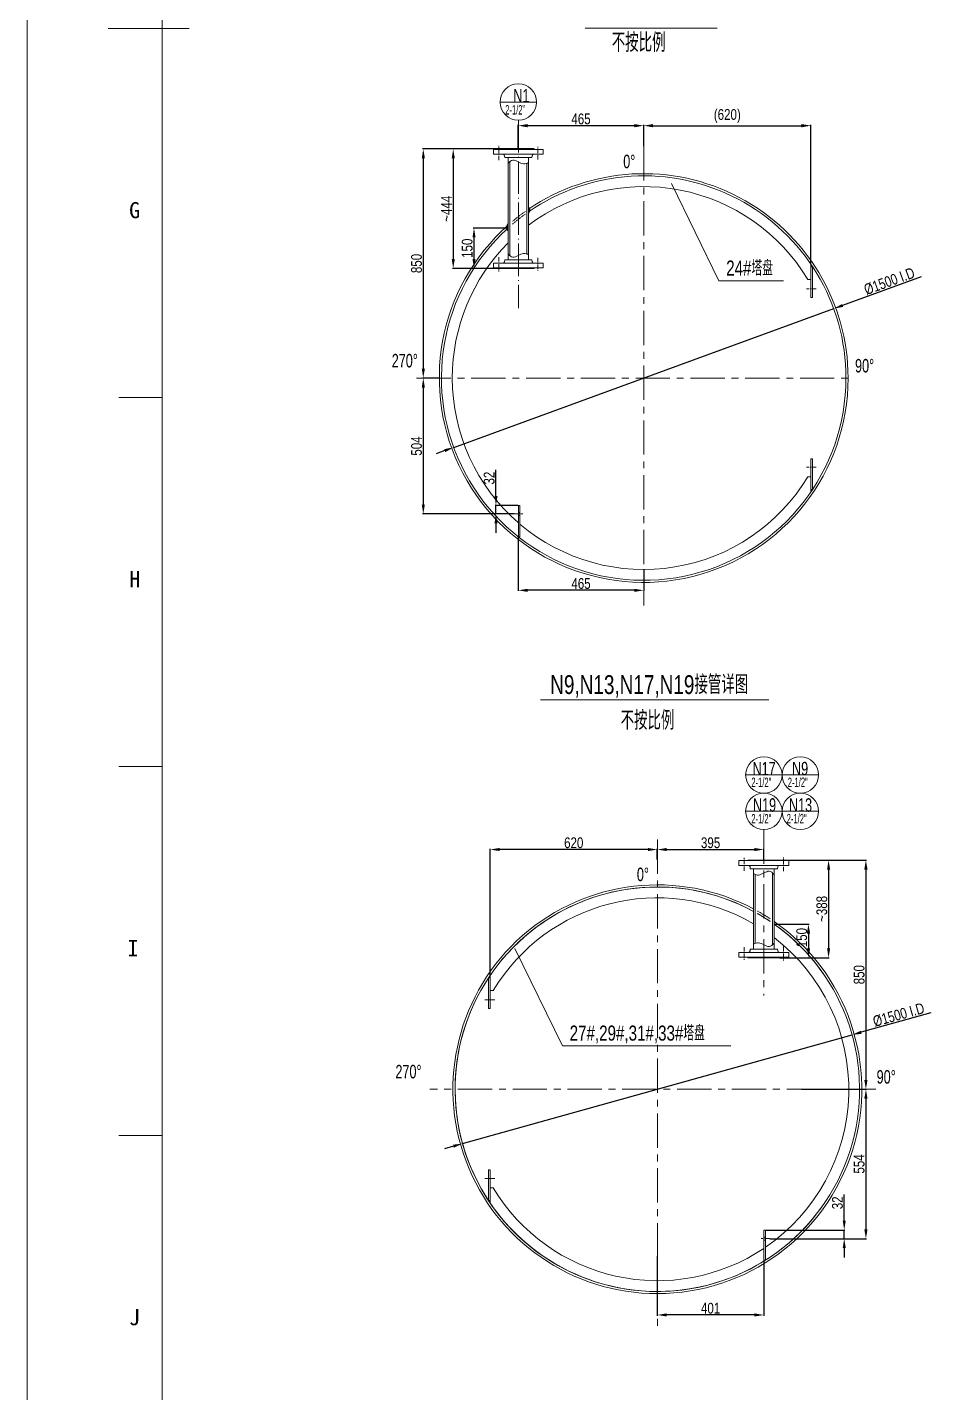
# Model space of a CAD drawing. Header units: millimetres. Extents: x 8160 to 405605, y -30951 to 80400.
# Drawn here: x 55386 to 62087, y 4746 to 14873 of the extents above; entities that cross this region are included whole.
import ezdxf

# ---------------------------------------------------------------- set-up
doc = ezdxf.new("R2010")
doc.units = ezdxf.units.MM
for name, pattern in [('ACAD_ISO04W100', [30.5, 24, -3, 0.5, -3]), ('CENTER', [50.8, 31.75, -6.35, 6.35, -6.35]), ('HIDDEN', [9.525, 6.35, -3.175])]:
    doc.linetypes.add(name, pattern=pattern)
doc.layers.get('0').update_dxf_attribs({"lineweight": 13})
doc.layers.get('Defpoints').update_dxf_attribs({"lineweight": 13})
for name, color, linetype, lineweight in [('bh', 7, 'Continuous', 13), ('CENTER', 1, 'CENTER', 13), ('DIM', 7, 'Continuous', 13), ('HIDDEN', 6, 'HIDDEN', 13), ('PROFILE', 4, 'Continuous', 15), ('SEE', 2, 'Continuous', 13)]:
    doc.layers.add(name, color=color, linetype=linetype, lineweight=lineweight)
doc.styles.add('HZDX', font='tcc_simp.shx', dxfattribs={"width": 0.8, "height": 80, "bigfont": 'hzdx.shx'})
doc.styles.add('TCC', font='tcc_simp.shx', dxfattribs={"width": 0.75, "bigfont": 'tcc_hzdx.shx'})
doc.styles.add('图签', font='SimSun.ttf', dxfattribs={"height": 3})
doc.dimstyles.new('uni', dxfattribs={"dimtxt": 90, "dimasz": 70, "dimexe": 5, "dimexo": 0.625, "dimgap": 10, "dimtad": 1, "dimdec": 0, "dimdsep": 46, "dimtxsty": 'HZDX', "dimcen": 2.5, "dimadec": 0, "dimazin": 0, "dimtfac": 1, "dimtdec": 0, "dimtmove": 0, "dimatfit": 3, "dimfxl": 0, "dimarcsym": 0})

# ---------------------------------------------------------------- blocks, each defined once
blk = doc.blocks.new('*D632')
at = {"layer": 'Defpoints', "color": 0}
for p in [(58952, 13384), (58699, 13084), (58910, 13084)]:
    blk.add_point(p, dxfattribs=at)
at = {"layer": 'DIM', "color": 0, "lineweight": -2}
for p, q in [((58951, 13384), (58694, 13384)), ((58699, 13314), (58699, 13154)), ((58909, 13084), (58694, 13084))]:
    blk.add_line(p, q, dxfattribs=at)
at = {"layer": 'DIM', "color": 0}
for points in [[(58688, 13314), (58711, 13314), (58699, 13384)], [(58688, 13154), (58711, 13154), (58699, 13084)]]:
    blk.add_solid(points, dxfattribs=at)
at = {"layer": 'DIM', "color": 0, "insert": (58649, 13234), "char_height": 80, "attachment_point": 5, "rotation": 90, "style": 'HZDX'}
blk.add_mtext('150', dxfattribs=at)
blk = doc.blocks.new('*D633')
at = {"layer": 'Defpoints', "color": 0}
for p in [(59146, 13971), (58323, 12271), (58442, 12271)]:
    blk.add_point(p, dxfattribs=at)
at = {"layer": 'DIM', "color": 0, "lineweight": -2}
for p, q in [((59145, 13971), (58318, 13971)), ((58323, 13901), (58323, 12341)), ((58441, 12271), (58318, 12271))]:
    blk.add_line(p, q, dxfattribs=at)
at = {"layer": 'DIM', "color": 0}
for points in [[(58312, 13901), (58335, 13901), (58323, 13971)], [(58312, 12341), (58335, 12341), (58323, 12271)]]:
    blk.add_solid(points, dxfattribs=at)
at = {"layer": 'DIM', "color": 0, "insert": (58273, 13121), "char_height": 80, "attachment_point": 5, "rotation": 90, "style": 'HZDX'}
blk.add_mtext('850', dxfattribs=at)
blk = doc.blocks.new('*D634')
at = {"layer": 'Defpoints', "color": 0}
for p in [(58441, 12271), (58323, 11263), (58996, 11263)]:
    blk.add_point(p, dxfattribs=at)
at = {"layer": 'DIM', "color": 0, "lineweight": -2}
for p, q in [((58441, 12271), (58318, 12271)), ((58323, 12201), (58323, 11333)), ((58996, 11263), (58318, 11263))]:
    blk.add_line(p, q, dxfattribs=at)
at = {"layer": 'DIM', "color": 0}
for points in [[(58312, 12201), (58335, 12201), (58323, 12271)], [(58312, 11333), (58335, 11333), (58323, 11263)]]:
    blk.add_solid(points, dxfattribs=at)
at = {"layer": 'DIM', "color": 0, "insert": (58273, 11767), "char_height": 80, "attachment_point": 5, "rotation": 90, "style": 'HZDX'}
blk.add_mtext('504', dxfattribs=at)
blk = doc.blocks.new('*D635')
at = {"layer": 'Defpoints', "color": 0}
for p in [(59028, 14143), (59958, 13989), (59028, 13971)]:
    blk.add_point(p, dxfattribs=at)
at = {"layer": 'DIM', "color": 0, "lineweight": -2}
for p, q in [((59028, 13972), (59028, 14148)), ((59888, 14143), (59098, 14143)), ((59958, 13990), (59958, 14148))]:
    blk.add_line(p, q, dxfattribs=at)
at = {"layer": 'DIM', "color": 0}
for points in [[(59098, 14155), (59098, 14131), (59028, 14143)], [(59888, 14155), (59888, 14131), (59958, 14143)]]:
    blk.add_solid(points, dxfattribs=at)
at = {"layer": 'DIM', "color": 0, "insert": (59493, 14193), "char_height": 80, "attachment_point": 5, "style": 'HZDX'}
blk.add_mtext('465', dxfattribs=at)
blk = doc.blocks.new('*D636')
at = {"layer": 'Defpoints', "color": 0}
for p in [(61198, 14143), (59958, 13989), (61198, 13115)]:
    blk.add_point(p, dxfattribs=at)
at = {"layer": 'DIM', "color": 0, "lineweight": -2}
for p, q in [((59958, 13990), (59958, 14148)), ((60028, 14143), (61128, 14143)), ((61198, 13116), (61198, 14148))]:
    blk.add_line(p, q, dxfattribs=at)
at = {"layer": 'DIM', "color": 0}
for points in [[(60028, 14155), (60028, 14131), (59958, 14143)], [(61128, 14155), (61128, 14131), (61198, 14143)]]:
    blk.add_solid(points, dxfattribs=at)
at = {"layer": 'DIM', "color": 0, "insert": (60578, 14214), "char_height": 80, "attachment_point": 5, "style": 'HZDX'}
blk.add_mtext('(620)', dxfattribs=at)
blk = doc.blocks.new('*D637')
at = {"layer": 'Defpoints', "color": 0}
for p in [(59028, 11094), (59958, 10851), (59028, 10697)]:
    blk.add_point(p, dxfattribs=at)
at = {"layer": 'DIM', "color": 0, "lineweight": -2}
for p, q in [((59028, 11094), (59028, 10692)), ((59958, 10850), (59958, 10692)), ((59888, 10697), (59098, 10697))]:
    blk.add_line(p, q, dxfattribs=at)
at = {"layer": 'DIM', "color": 0}
for points in [[(59098, 10708), (59098, 10685), (59028, 10697)], [(59888, 10708), (59888, 10685), (59958, 10697)]]:
    blk.add_solid(points, dxfattribs=at)
at = {"layer": 'DIM', "color": 0, "insert": (59493, 10747), "char_height": 80, "attachment_point": 5, "style": 'HZDX'}
blk.add_mtext('465', dxfattribs=at)
blk = doc.blocks.new('*D644')
at = {"layer": 'Defpoints', "color": 0}
for p in [(60925, 8221), (60967, 7971), (61180, 7971)]:
    blk.add_point(p, dxfattribs=at)
at = {"layer": 'DIM', "color": 0, "lineweight": -2}
for p, q in [((60926, 8221), (61185, 8221)), ((61180, 8151), (61180, 8041)), ((60968, 7971), (61185, 7971))]:
    blk.add_line(p, q, dxfattribs=at)
at = {"layer": 'DIM', "color": 0}
for points in [[(61168, 8151), (61192, 8151), (61180, 8221)], [(61168, 8041), (61192, 8041), (61180, 7971)]]:
    blk.add_solid(points, dxfattribs=at)
at = {"layer": 'DIM', "color": 0, "insert": (61130, 8121), "char_height": 80, "attachment_point": 5, "rotation": 90, "style": 'HZDX'}
blk.add_mtext('150', dxfattribs=at)
blk = doc.blocks.new('*D645')
at = {"layer": 'Defpoints', "color": 0}
for p in [(60967, 8696), (61129, 6996), (61606, 6996)]:
    blk.add_point(p, dxfattribs=at)
at = {"layer": 'DIM', "color": 0, "lineweight": -2}
for p, q in [((60968, 8696), (61611, 8696)), ((61606, 8626), (61606, 7066)), ((61129, 6996), (61611, 6996))]:
    blk.add_line(p, q, dxfattribs=at)
at = {"layer": 'DIM', "color": 0}
for points in [[(61594, 8626), (61618, 8626), (61606, 8696)], [(61594, 7066), (61618, 7066), (61606, 6996)]]:
    blk.add_solid(points, dxfattribs=at)
at = {"layer": 'DIM', "color": 0, "insert": (61556, 7846), "char_height": 80, "attachment_point": 5, "rotation": 90, "style": 'HZDX'}
blk.add_mtext('850', dxfattribs=at)
blk = doc.blocks.new('*D646')
at = {"layer": 'Defpoints', "color": 0}
for p in [(61129, 6996), (60893, 5888), (61606, 5888)]:
    blk.add_point(p, dxfattribs=at)
at = {"layer": 'DIM', "color": 0, "lineweight": -2}
for p, q in [((61129, 6996), (61611, 6996)), ((61606, 6926), (61606, 5958)), ((60893, 5888), (61611, 5888))]:
    blk.add_line(p, q, dxfattribs=at)
at = {"layer": 'DIM', "color": 0}
for points in [[(61594, 6926), (61618, 6926), (61606, 6996)], [(61594, 5958), (61618, 5958), (61606, 5888)]]:
    blk.add_solid(points, dxfattribs=at)
at = {"layer": 'DIM', "color": 0, "insert": (61556, 6442), "char_height": 80, "attachment_point": 5, "rotation": 90, "style": 'HZDX'}
blk.add_mtext('554', dxfattribs=at)
blk = doc.blocks.new('*D648')
at = {"layer": 'Defpoints', "color": 0}
for p in [(60861, 5952), (60893, 5888), (61445, 5952)]:
    blk.add_point(p, dxfattribs=at)
at = {"layer": 'DIM', "color": 0, "lineweight": -2}
for p, q in [((61445, 6022), (61445, 6216)), ((60862, 5952), (61450, 5952)), ((60893, 5888), (61450, 5888)), ((61445, 5888), (61445, 5952)), ((61445, 5818), (61445, 5748))]:
    blk.add_line(p, q, dxfattribs=at)
at = {"layer": 'DIM', "color": 0}
for points in [[(61434, 6022), (61457, 6022), (61445, 5952)], [(61434, 5818), (61457, 5818), (61445, 5888)]]:
    blk.add_solid(points, dxfattribs=at)
at = {"layer": 'DIM', "color": 0, "insert": (61395, 6154), "char_height": 80, "attachment_point": 5, "rotation": 90, "style": 'HZDX'}
blk.add_mtext('32', dxfattribs=at)
blk = doc.blocks.new('*D649')
at = {"layer": 'Defpoints', "color": 0}
for p in [(60059, 8721), (60849, 8774), (60849, 8696)]:
    blk.add_point(p, dxfattribs=at)
at = {"layer": 'DIM', "color": 0, "lineweight": -2}
for p, q in [((60059, 8722), (60059, 8779)), ((60129, 8774), (60779, 8774)), ((60849, 8697), (60849, 8779))]:
    blk.add_line(p, q, dxfattribs=at)
at = {"layer": 'DIM', "color": 0}
for points in [[(60129, 8786), (60129, 8763), (60059, 8774)], [(60779, 8786), (60779, 8763), (60849, 8774)]]:
    blk.add_solid(points, dxfattribs=at)
at = {"layer": 'DIM', "color": 0, "insert": (60454, 8824), "char_height": 80, "attachment_point": 5, "style": 'HZDX'}
blk.add_mtext('395', dxfattribs=at)
blk = doc.blocks.new('*D647')
at = {"layer": 'Defpoints', "color": 0}
for p in [(60059, 5760), (60849, 5729), (60059, 5322)]:
    blk.add_point(p, dxfattribs=at)
at = {"layer": 'DIM', "color": 0, "lineweight": -2}
for p, q in [((60059, 5759), (60059, 5317)), ((60849, 5728), (60849, 5317)), ((60779, 5322), (60129, 5322))]:
    blk.add_line(p, q, dxfattribs=at)
at = {"layer": 'DIM', "color": 0}
for points in [[(60129, 5334), (60129, 5311), (60059, 5322)], [(60779, 5334), (60779, 5311), (60849, 5322)]]:
    blk.add_solid(points, dxfattribs=at)
at = {"layer": 'DIM', "color": 0, "insert": (60454, 5372), "char_height": 80, "attachment_point": 5, "style": 'HZDX'}
blk.add_mtext('401', dxfattribs=at)
blk = doc.blocks.new('*D650')
at = {"layer": 'Defpoints', "color": 0}
for p in [(61504, 7400), (58614, 6593)]:
    blk.add_point(p, dxfattribs=at)
at = {"layer": 'DIM', "color": 0, "lineweight": -2}
for p, q in [((62087, 7562), (61571, 7419)), ((58614, 6593), (61504, 7400)), ((58547, 6574), (58480, 6555))]:
    blk.add_line(p, q, dxfattribs=at)
at = {"layer": 'DIM', "color": 0}
for points in [[(61568, 7430), (61574, 7407), (61504, 7400)], [(58544, 6585), (58550, 6563), (58614, 6593)]]:
    blk.add_solid(points, dxfattribs=at)
at = {"layer": 'DIM', "color": 0, "insert": (61849, 7548), "char_height": 80, "attachment_point": 5, "rotation": 15.6034, "style": 'HZDX'}
blk.add_mtext('%%C1500 I.D', dxfattribs=at)
blk = doc.blocks.new('*D652')
at = {"layer": 'Defpoints', "color": 0}
for p in [(61367, 12786), (58549, 11757)]:
    blk.add_point(p, dxfattribs=at)
at = {"layer": 'DIM', "color": 0, "lineweight": -2}
for p, q in [((62015, 13022), (61433, 12810)), ((58549, 11757), (61367, 12786)), ((58483, 11733), (58418, 11709))]:
    blk.add_line(p, q, dxfattribs=at)
at = {"layer": 'DIM', "color": 0}
for points in [[(61429, 12820), (61437, 12799), (61367, 12786)], [(58479, 11744), (58487, 11722), (58549, 11757)]]:
    blk.add_solid(points, dxfattribs=at)
at = {"layer": 'DIM', "color": 0, "insert": (61780, 12989), "char_height": 80, "attachment_point": 5, "rotation": 20.0569, "style": 'HZDX'}
blk.add_mtext('%%c1500 I.D', dxfattribs=at)
blk = doc.blocks.new('*D653')
at = {"layer": 'Defpoints', "color": 0}
for p in [(58819, 8774), (60059, 8701), (58819, 7840)]:
    blk.add_point(p, dxfattribs=at)
at = {"layer": 'DIM', "color": 0, "lineweight": -2}
for p, q in [((58819, 7841), (58819, 8779)), ((59989, 8774), (58889, 8774)), ((60059, 8701), (60059, 8779))]:
    blk.add_line(p, q, dxfattribs=at)
at = {"layer": 'DIM', "color": 0}
for points in [[(58889, 8786), (58889, 8763), (58819, 8774)], [(59989, 8786), (59989, 8763), (60059, 8774)]]:
    blk.add_solid(points, dxfattribs=at)
at = {"layer": 'DIM', "color": 0, "insert": (59439, 8824), "char_height": 80, "attachment_point": 5, "style": 'HZDX'}
blk.add_mtext('620', dxfattribs=at)
blk = doc.blocks.new('*D676')
at = {"layer": 'Defpoints', "color": 0}
for p in [(58910, 13971), (58545, 13084), (58910, 13084)]:
    blk.add_point(p, dxfattribs=at)
at = {"layer": 'DIM', "color": 0, "lineweight": -2}
for p, q in [((58909, 13971), (58540, 13971)), ((58545, 13901), (58545, 13154)), ((58909, 13084), (58540, 13084))]:
    blk.add_line(p, q, dxfattribs=at)
at = {"layer": 'DIM', "color": 0}
for points in [[(58534, 13901), (58557, 13901), (58545, 13971)], [(58534, 13154), (58557, 13154), (58545, 13084)]]:
    blk.add_solid(points, dxfattribs=at)
at = {"layer": 'DIM', "color": 0, "insert": (58495, 13527), "char_height": 80, "attachment_point": 5, "rotation": 90, "style": 'HZDX'}
blk.add_mtext('~444', dxfattribs=at)
blk = doc.blocks.new('*D679')
at = {"layer": 'Defpoints', "color": 0}
for p in [(60967, 8696), (60967, 7971), (61329, 7971)]:
    blk.add_point(p, dxfattribs=at)
at = {"layer": 'DIM', "color": 0, "lineweight": -2}
for p, q in [((60968, 8696), (61334, 8696)), ((61329, 8626), (61329, 8041)), ((60968, 7971), (61334, 7971))]:
    blk.add_line(p, q, dxfattribs=at)
at = {"layer": 'DIM', "color": 0}
for points in [[(61318, 8626), (61341, 8626), (61329, 8696)], [(61318, 8041), (61341, 8041), (61329, 7971)]]:
    blk.add_solid(points, dxfattribs=at)
at = {"layer": 'DIM', "color": 0, "insert": (61279, 8334), "char_height": 80, "attachment_point": 5, "rotation": 90, "style": 'HZDX'}
blk.add_mtext('~388', dxfattribs=at)
blk = doc.blocks.new('*D680')
at = {"layer": 'Defpoints', "color": 0}
for p in [(58862, 11327), (58996, 11263), (59028, 11327)]:
    blk.add_point(p, dxfattribs=at)
at = {"layer": 'DIM', "color": 0, "lineweight": -2}
for p, q in [((58862, 11397), (58862, 11591)), ((59027, 11327), (58857, 11327)), ((58996, 11263), (58857, 11263)), ((58862, 11263), (58862, 11327)), ((58862, 11193), (58862, 11123))]:
    blk.add_line(p, q, dxfattribs=at)
at = {"layer": 'DIM', "color": 0}
for points in [[(58851, 11397), (58874, 11397), (58862, 11327)], [(58851, 11193), (58874, 11193), (58862, 11263)]]:
    blk.add_solid(points, dxfattribs=at)
at = {"layer": 'DIM', "color": 0, "insert": (58812, 11529), "char_height": 80, "attachment_point": 5, "rotation": 90, "style": 'HZDX'}
blk.add_mtext('32', dxfattribs=at)

msp = doc.modelspace()

# ---------------------------------------------------------------- hatches: boundary and pattern name
at = {"layer": 'bh'}
h = msp.add_hatch(color=7, dxfattribs=at)
h.paths.add_polyline_path([(59111.3, 13528.6, 0.0014408), (59104.1, 13523.7), (59104.1, 13538.2)])
h.paths.add_polyline_path([(59116.8, 13513, 0.0025788), (59104.1, 13504.2), (59104.1, 13523.7, -0.0014408), (59111.3, 13528.6)])
h.paths.add_polyline_path([(59104.1, 13494.8), (59104.1, 13504.2, -0.0025788), (59116.8, 13513)])
h = msp.add_hatch(color=7, dxfattribs=at)
h.paths.add_polyline_path([(58952.1, 13405.2, 0.0032617), (58937.3, 13392), (58952.1, 13423.5)])
h.paths.add_polyline_path([(58952.1, 13383.7, 0.0023745), (58941.5, 13374.1), (58937.3, 13392, -0.0032617), (58952.1, 13405.2)])
h.paths.add_polyline_path([(58952.1, 13361.9), (58941.5, 13374.1, -0.0023745), (58952.1, 13383.7)])

# ---------------------------------------------------------------- linework, layer by layer
at = {"color": 7}
for p, q in [((55386.2, 31683.7), (55386.2, -1956.3)), ((56386.2, 31283.7), (56386.2, -1556.3)), ((56586.2, 14863.7), (55986.2, 14863.7)), ((59523, 14867), (60503.6, 14867)), ((56386.2, 12126.9), (56066.2, 12126.9)), ((59191.7, 9884.1), (60886.3, 9884.1)), ((56386.2, 9390.1), (56066.2, 9390.1)), ((56386.2, 6653.3), (56066.2, 6653.3))]:
    msp.add_line(p, q, dxfattribs=at)
at = {"layer": 'bh', "color": 7}
for p, q in [((59104.1, 13538.2), (59111.3, 13528.6)), ((59116.8, 13513), (59104.1, 13494.8)), ((59111.3, 13528.6), (59116.8, 13513)), ((58952.1, 13423.5), (58937.3, 13392)), ((58937.3, 13392), (58941.5, 13374.1)), ((58941.5, 13374.1), (58952.1, 13361.9))]:
    msp.add_line(p, q, dxfattribs=at)
at = {"layer": 'CENTER', "color": 7, "linetype": 'ACAD_ISO04W100', "ltscale": 10}
msp.add_line((59028.1, 14183), (59028.1, 12789.7), dxfattribs=at)
at = {"layer": 'CENTER', "color": 7}
for p, q in [((58883.1, 13887.4), (58883.1, 13992.4)), ((59173.1, 13891.7), (59173.1, 13992.4)), ((58883.1, 13167.4), (58883.1, 13062.4)), ((59173.1, 13163.1), (59173.1, 13062.4)), ((61237, 12933.1), (61164.6, 12933.1)), ((61237, 11609.1), (61164.6, 11609.1)), ((58996.3, 11263.1), (59060.9, 11263.1)), ((60704.1, 8616.8), (60704.1, 8717.6)), ((60994.1, 8612.6), (60994.1, 8717.6)), ((60704.1, 8050.8), (60704.1, 7950)), ((60994.1, 8055), (60994.1, 7950)), ((60892.9, 5888.3), (60828.3, 5888.3))]:
    msp.add_line(p, q, dxfattribs=at)
at = {"layer": 'CENTER', "color": 7, "ltscale": 8}
for p, q in [((59958.1, 13989.2), (59958.1, 10584.1)), ((58272.9, 12271.1), (61518.8, 12271.1)), ((60849.1, 8922.6), (60849.1, 7692.6)), ((60059.1, 8849), (60059.1, 5236.1)), ((58780.2, 7658.3), (58852.6, 7658.3)), ((61678.9, 6996.3), (58372.7, 6996.3)), ((58780.2, 6334.3), (58852.6, 6334.3))]:
    msp.add_line(p, q, dxfattribs=at)
at = {"layer": 'DIM', "color": 7}
for p, q in [((60516.1, 12991.5), (60164, 13713.6)), ((60995.6, 12991.5), (60516.1, 12991.5)), ((59355.3, 7317.5), (59003.1, 8039.6)), ((60603.3, 7317.5), (59355.3, 7317.5))]:
    msp.add_line(p, q, dxfattribs=at)
at = {"layer": 'HIDDEN', "color": 7}
for centre, radius, start, end in [((59958.1, 12271.1), 1516, 125.36311, 129.96486), ((59958.1, 12271.1), 1500, 125.79802, 130.47898), ((60059.1, 6996.3), 1516, 58.59338, 60.70172), ((60059.1, 6996.3), 1500, 58.21949, 60.3582), ((60059.1, 6996.3), 1500, 56.06089, 60.3582), ((60059.1, 6996.3), 1516, 56.46687, 58.59338), ((60059.1, 6996.3), 1500, 56.06089, 58.21949)]:
    msp.add_arc(centre, radius, start, end, dxfattribs=at)
at = {"layer": 'PROFILE', "color": 7}
for p, q in [((58843.1, 13967.1), (59213.1, 13967.1)), ((58843.1, 13931.1), (58843.1, 13967.1)), ((58843.1, 13931.1), (58913.4, 13931.1)), ((58910.1, 13971.1), (59146.1, 13971.1)), ((58910.1, 13967.1), (58910.1, 13971.1)), ((59142.7, 13931.1), (58913.4, 13931.1)), ((58927, 13907.1), (58925.4, 13920.5)), ((58927, 13907.1), (59129.1, 13907.1)), ((58952.1, 13147.7), (58952.1, 13907.1)), ((58964.1, 13179.1), (58964.1, 13875.7)), ((59104.1, 13147.7), (59104.1, 13907.1)), ((59129.1, 13907.1), (59130.8, 13920.5)), ((59213.1, 13931.1), (59142.7, 13931.1)), ((59146.1, 13967.1), (59146.1, 13971.1)), ((59213.1, 13931.1), (59213.1, 13967.1)), ((59092.1, 13190.6), (59092.1, 13864.2)), ((58843.1, 13123.7), (58913.4, 13123.7)), ((58843.1, 13123.7), (58843.1, 13087.7)), ((58843.1, 13087.7), (59213.1, 13087.7)), ((58910.1, 13087.7), (58910.1, 13083.7)), ((58910.1, 13083.7), (59146.1, 13083.7)), ((59142.7, 13123.7), (58913.4, 13123.7)), ((58927, 13147.7), (58925.4, 13134.3)), ((58927, 13147.7), (59129.1, 13147.7)), ((59129.1, 13147.7), (59130.8, 13134.3)), ((59213.1, 13123.7), (59142.7, 13123.7)), ((59146.1, 13087.7), (59146.1, 13083.7)), ((59213.1, 13123.7), (59213.1, 13087.7)), ((61198.1, 13115.1), (61198.1, 12869.1)), ((61210.1, 13097.2), (61198.1, 13097.2)), ((61210.1, 13097.2), (61210.1, 12869.1)), ((61198.1, 13003.1), (61174.8, 13003.1)), ((61210.1, 12869.1), (61198.1, 12869.1)), ((61210.1, 11673.1), (61198.1, 11673.1)), ((61198.1, 11427), (61198.1, 11673.1)), ((61210.1, 11445), (61210.1, 11673.1)), ((61198.1, 11539.1), (61174.8, 11539.1)), ((61210.1, 11445), (61198.1, 11445)), ((59028.1, 11327.1), (59040.1, 11327.1)), ((59028.1, 11327.1), (59028.1, 11094.2)), ((59028.1, 11274.1), (59040.1, 11274.1)), ((59028.1, 11252.1), (59040.1, 11252.1)), ((59040.1, 11327.1), (59040.1, 11094.2)), ((59028.1, 11094.2), (59040.1, 11094.2)), ((61034.1, 8692.3), (60664.1, 8692.3)), ((60664.1, 8656.3), (60664.1, 8692.3)), ((60664.1, 8656.3), (60734.5, 8656.3)), ((60967.1, 8696.3), (60731.1, 8696.3)), ((60731.1, 8692.3), (60731.1, 8696.3)), ((60734.5, 8656.3), (60963.8, 8656.3)), ((60748.1, 8632.3), (60746.4, 8645.7)), ((60950.2, 8632.3), (60748.1, 8632.3)), ((60773.1, 8035.4), (60773.1, 8632.3)), ((60925.1, 8035.4), (60925.1, 8632.3)), ((60950.2, 8632.3), (60951.9, 8645.7)), ((61034.1, 8656.3), (60963.8, 8656.3)), ((60967.1, 8692.3), (60967.1, 8696.3)), ((61034.1, 8656.3), (61034.1, 8692.3)), ((60785.1, 8078.2), (60785.1, 8589.4)), ((60913.1, 8066.8), (60913.1, 8600.8)), ((60664.1, 8011.4), (60664.1, 7975.4)), ((60664.1, 8011.4), (60734.5, 8011.4)), ((60734.5, 8011.4), (60963.8, 8011.4)), ((60748.1, 8035.4), (60746.4, 8021.9)), ((60950.2, 8035.4), (60748.1, 8035.4)), ((60950.2, 8035.4), (60951.9, 8021.9)), ((61034.1, 8011.4), (60963.8, 8011.4)), ((61034.1, 8011.4), (61034.1, 7975.4)), ((61034.1, 7975.4), (60664.1, 7975.4)), ((60731.1, 7975.4), (60731.1, 7971.4)), ((60967.1, 7971.4), (60731.1, 7971.4)), ((60967.1, 7975.4), (60967.1, 7971.4)), ((58807.1, 7822.4), (58807.1, 7594.3)), ((58807.1, 7822.4), (58819.1, 7822.4)), ((58819.1, 7840.3), (58819.1, 7594.3)), ((58819.1, 7728.3), (58842.4, 7728.3)), ((58807.1, 7594.3), (58819.1, 7594.3)), ((58807.1, 6398.3), (58819.1, 6398.3)), ((58807.1, 6170.1), (58807.1, 6398.3)), ((58819.1, 6152.2), (58819.1, 6398.3)), ((58819.1, 6264.3), (58842.4, 6264.3)), ((58807.1, 6170.1), (58819.1, 6170.1)), ((60861.1, 5952.3), (60849.1, 5952.3)), ((60849.1, 5952.3), (60849.1, 5728.7)), ((60861.1, 5899.3), (60849.1, 5899.3)), ((60861.1, 5877.3), (60849.1, 5877.3)), ((60861.1, 5952.3), (60861.1, 5728.7)), ((60861.1, 5728.7), (60849.1, 5728.7))]:
    msp.add_line(p, q, dxfattribs=at)
for centre, radius, start, end in [((58913.4, 13919.1), 12, 7, 90), ((59142.7, 13919.1), 12, 90, 173), ((59958.1, 12271.1), 1516, 0, 124.28602), ((59958.1, 12271.1), 1500, 0, 124.70375), ((59958.1, 12271.1), 1420, 31.03041, 126.97084), ((59958.1, 12271.1), 1516, 131.57412, 0), ((59958.1, 12271.1), 1500, 132.11854, 0), ((59958.1, 12271.1), 1420, 135.109, 180), ((58913.4, 13135.7), 12, 270, 353), ((59142.7, 13135.7), 12, 187, 270), ((59958.1, 12271.1), 1420, 180, 229.08569), ((59958.1, 12271.1), 1420, 229.72335, 328.96959), ((60734.5, 8644.3), 12, 7, 90), ((60963.8, 8644.3), 12, 90, 173), ((60059.1, 6996.3), 1516, 61.90231, 270), ((60059.1, 6996.3), 1500, 61.57552, 270), ((60059.1, 6996.3), 1500, 61.57552, 325.75783), ((60059.1, 6996.3), 1420, 59.81346, 148.96959), ((60059.1, 6996.3), 1516, 270, 55.16325), ((60059.1, 6996.3), 1500, 270, 54.7368), ((60059.1, 6996.3), 1500, 34.24217, 54.7368), ((60059.1, 6996.3), 1420, 304.38762, 52.42068), ((60734.5, 8023.4), 12, 270, 353), ((60963.8, 8023.4), 12, 187, 270), ((60059.1, 6996.3), 1420, 211.03041, 303.80292)]:
    msp.add_arc(centre, radius, start, end, dxfattribs=at)
at = {"layer": 'SEE', "color": 7}
for p, q in [((58893.1, 14318), (59163.1, 14318)), ((60714.1, 9327.6), (60984.1, 9327.6)), ((60984.3, 9327.6), (61254.3, 9327.6)), ((60714.1, 9057.6), (60984.1, 9057.6)), ((60984.3, 9057.6), (61254.3, 9057.6))]:
    msp.add_line(p, q, dxfattribs=at)
for centre in [(59028.1, 14318), (60849.1, 9327.6), (61119.3, 9327.6), (60849.1, 9057.6), (61119.3, 9057.6)]:
    msp.add_circle(centre, 135, dxfattribs=at)
for points in [[(58952.1, 13862.7), (58963.3, 13876.4), (58995.7, 13905.8), (59054.6, 13848.4), (59092, 13863.1), (59104.1, 13870.7)], [(58952.1, 13192.1), (58963.3, 13178.4), (58995.7, 13149), (59054.6, 13206.4), (59092, 13191.7), (59104.1, 13184.1)], [(60925.1, 8587.8), (60913.9, 8601.6), (60881.5, 8631), (60822.6, 8573.6), (60785.2, 8588.3), (60773.1, 8595.9)], [(60925.1, 8079.8), (60913.9, 8066), (60881.5, 8036.6), (60822.6, 8094), (60785.2, 8079.3), (60773.1, 8071.8)]]:
    msp.add_open_spline(points, degree=3, knots=[11.3659155, 11.3659155, 11.3659155, 11.3659155, 35.0135831, 76.8141926, 97.229832, 97.229832, 97.229832, 97.229832], dxfattribs=at)

# ---------------------------------------------------------------- texts
at = {"color": 7, "style": 'TCC', "width": 0.75}
for s, height, p in [('不按比例', 140, (59720.9, 14689.6)), ('24#塔盘', 112, (60569.8, 13030.9)), ('N9,N13,N17,N19接管详图', 140, (59264.8, 9927.6)), ('不按比例', 140, (59786.6, 9662.6)), ('27#,29#,31#,33#塔盘', 112, (59408.9, 7356.9))]:
    msp.add_text(s, height=height, dxfattribs=at).set_placement(p)
at = {"color": 7, "style": '图签'}
for s, p in [('G', (56141.4, 13456.5)), ('H', (56143.4, 10719.7)), ('I', (56130.1, 7982.9)), ('J', (56140.1, 5246.1))]:
    msp.add_text(s, height=120, dxfattribs=at).set_placement(p)
at = {"layer": 'SEE', "color": 7, "style": 'HZDX'}
for s, height, width, p in [('N1', 100, 0.7, (58991.1, 14315)), ('2-1/2"', 70, 0.6, (58930.7, 14225.8)), ('0%%D', 100, 0.7, (59806.2, 13827.7)), ('270%%D', 100, 0.7, (58089.2, 12350.2)), ('90%%D', 100, 0.7, (61525.6, 12312.8)), ('N17', 100, 0.7, (60765.1, 9324.6)), ('N9', 100, 0.7, (61058, 9324.6)), ('2-1/2"', 70, 0.6, (60756.5, 9237.9)), ('2-1/2"', 70, 0.6, (61026.6, 9237.9)), ('N19', 100, 0.7, (60768.1, 9054.6)), ('N13', 100, 0.7, (61035.2, 9054.6)), ('2-1/2"', 70, 0.6, (60756.5, 8967.9)), ('2-1/2"', 70, 0.6, (61018.6, 8968.6)), ('0%%D', 100, 0.7, (59907.3, 8539.9)), ('270%%D', 100, 0.7, (58116.5, 7077.1)), ('90%%D', 100, 0.7, (61685.7, 7038))]:
    msp.add_text(s, height=height, dxfattribs=dict(at, width=width)).set_placement(p)

# ---------------------------------------------------------------- dimensions: what is measured, and where the dimension line sits
at = {"layer": 'DIM', "color": 7}
for base, p1, p2, angle, text, picture, middle in [((59028.1, 14142.9), (59958.1, 13989.2), (59028.1, 13971.1), 180, '465', '*D635', (59493.1, 14142.9)), ((58323.2, 12271.1), (59146.1, 13971.1), (58442.1, 12271.1), 270, '850', '*D633', (58323.2, 13121.1)), ((58699.3, 13083.7), (58952.1, 13383.7), (58910.1, 13083.7), 270, '150', '*D632', (58699.3, 13233.7)), ((58323.2, 11263.1), (58441.4, 12271.1), (58996.3, 11263.1), 270, '504', '*D634', (58323.2, 11767.1)), ((61605.9, 6996.3), (60967.1, 8696.3), (61128.6, 6996.3), 270, '850', '*D645', (61605.9, 7846.3)), ((61180.1, 7971.4), (60925.1, 8221), (60967.1, 7971.4), 270, '150', '*D644', (61180.1, 8121.4))]:
    dim = msp.add_linear_dim(base=base, p1=p1, p2=p2, angle=angle, text=text, dimstyle='uni', dxfattribs=at)
    dim.commit()
    dim.dimension.update_dxf_attribs({"geometry": picture, "text_midpoint": middle, "dimtype": 160})
for base, p1, p2, text, picture, middle in [((61198.1, 14142.9), (59958.1, 13989.2), (61198.1, 13115.1), '(620)', '*D636', (60578.1, 14213.8)), ((58819.1, 8774.2), (60059.1, 8700.7), (58819.1, 7840.3), '620', '*D653', (59439.1, 8824.2))]:
    dim = msp.add_linear_dim(base=base, p1=p1, p2=p2, text=text, dimstyle='uni', dxfattribs=at)
    dim.commit()
    dim.dimension.update_dxf_attribs({"geometry": picture, "text_midpoint": middle})
for base, p1, p2, angle, text, picture, middle in [((58545.4, 13083.7), (58910.1, 13971.1), (58910.1, 13083.7), 270, '~444', '*D676', (58495.4, 13527.4)), ((58862.4, 11327.1), (58996.3, 11263.1), (59028.1, 11327.1), 270, '32', '*D680', (58812.4, 11528.9)), ((59028.1, 10696.6), (59958.1, 10851.1), (59028.1, 11094.2), 180, '465', '*D637', (59493.1, 10746.6)), ((61329.3, 7971.4), (60967.1, 8696.3), (60967.1, 7971.4), 270, '~388', '*D679', (61279.3, 8333.8)), ((61605.9, 5888.3), (61128.6, 6996.3), (60892.9, 5888.3), 270, '554', '*D646', (61555.9, 6442.3)), ((61445.4, 5952.3), (60892.9, 5888.3), (60861.1, 5952.3), 270, '32', '*D648', (61395.4, 6154.1)), ((60059.1, 5322.3), (60849.1, 5728.7), (60059.1, 5759.6), 180, '401', '*D647', (60454.1, 5372.3))]:
    dim = msp.add_linear_dim(base=base, p1=p1, p2=p2, angle=angle, text=text, dimstyle='uni', dxfattribs=at)
    dim.commit()
    dim.dimension.update_dxf_attribs({"geometry": picture, "text_midpoint": middle})
dim = msp.add_diameter_dim_2p(p1=(58549, 11756.7), p2=(61367.1, 12785.5), text='%%c1500 I.D', dimstyle='uni', dxfattribs=at)
dim.commit()
dim.dimension.update_dxf_attribs({"geometry": '*D652', "text_midpoint": (61796.8, 12942.4), "dimtype": 163})
dim = msp.add_linear_dim(base=(60849.1, 8774.2), p1=(60059.1, 8721.4), p2=(60849.1, 8696.3), text='395', dimstyle='uni', dxfattribs=at)
dim.commit()
dim.dimension.update_dxf_attribs({"geometry": '*D649', "text_midpoint": (60454.1, 8774.2), "dimtype": 160})
dim = msp.add_diameter_dim_2p(p1=(58614.4, 6592.8), p2=(61503.9, 7399.7), text='%%C1500 I.D', dimstyle='uni', dxfattribs=at)
dim.commit()
dim.dimension.update_dxf_attribs({"geometry": '*D650', "text_midpoint": (61849.2, 7548.1)})

doc.saveas('drawing.dxf')
